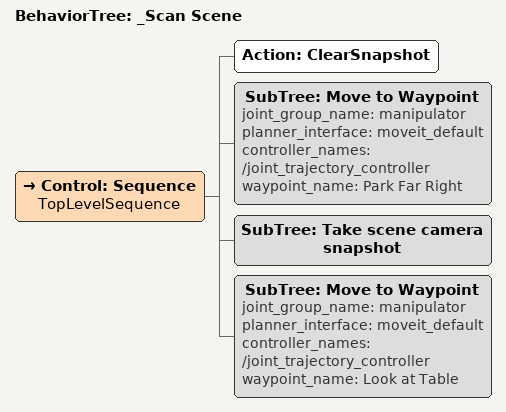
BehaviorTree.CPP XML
<?xml version='1.0' encoding='utf-8'?>
<root BTCPP_format="4" main_tree_to_execute="_Scan Scene">
  <BehaviorTree ID="_Scan Scene" _description="Move robot out of scene to enable full snapshot of scene.">
    <Control ID="Sequence" name="TopLevelSequence">
      <Action ID="ClearSnapshot"/>
      <SubTree ID="Move to Waypoint" joint_group_name="manipulator" planner_interface="moveit_default" controller_names="/joint_trajectory_controller" waypoint_name="Park Far Right"/>
      <SubTree ID="Take scene camera snapshot"/>
      <SubTree ID="Move to Waypoint" joint_group_name="manipulator" planner_interface="moveit_default" controller_names="/joint_trajectory_controller" waypoint_name="Look at Table"/>
    </Control>
  </BehaviorTree>
</root>
